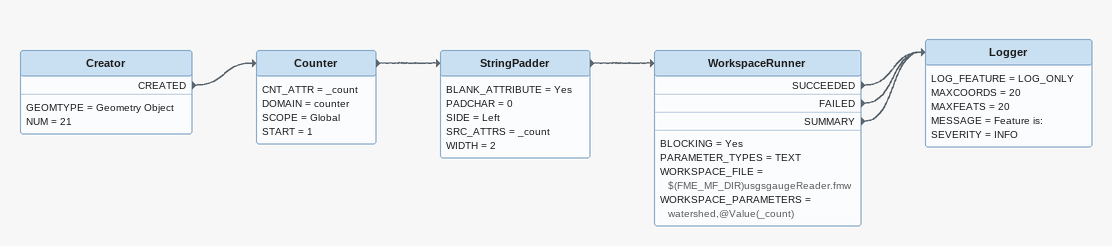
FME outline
Creator
    GEOMTYPE = Geometry Object
    NUM = 21
    CREATED -> Counter
Counter
    CNT_ATTR = _count
    DOMAIN = counter
    SCOPE = Global
    START = 1
    -> StringPadder
StringPadder
    BLANK_ATTRIBUTE = Yes
    PADCHAR = 0
    SIDE = Left
    SRC_ATTRS = _count
    WIDTH = 2
    -> WorkspaceRunner
WorkspaceRunner
    BLOCKING = Yes
    PARAMETER_TYPES = TEXT
    WORKSPACE_FILE = $(FME_MF_DIR)usgsgaugeReader.fmw
    WORKSPACE_PARAMETERS = watershed,@Value(_count)
    SUCCEEDED -> Logger
    FAILED -> Logger
    SUMMARY -> Logger
Logger
    LOG_FEATURE = LOG_ONLY
    MAXCOORDS = 20
    MAXFEATS = 20
    MESSAGE = Feature is:
    SEVERITY = INFO
